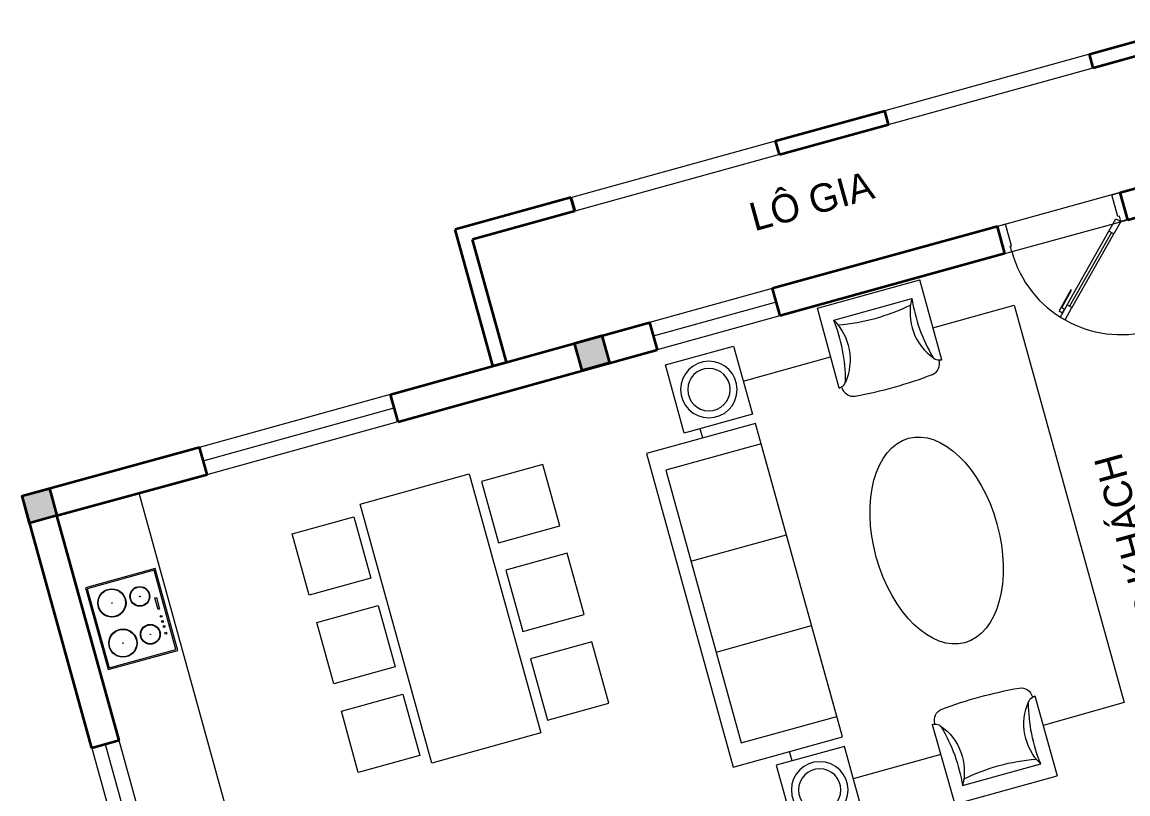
# Model space of a CAD drawing. Header units: metres. Extents: x 568336 to 569219, y 2065964 to 2066430.
# Drawn here: x 568543.12 to 568550.93, y 2066355.99 to 2066361.44 of the extents above; entities that cross this region are included whole.
import ezdxf

# ---------------------------------------------------------------- set-up
doc = ezdxf.new("R2010")
doc.units = ezdxf.units.M
doc.linetypes.add('$AUDIT_BAD_LTYPE2', pattern=[0])
doc.layers.get('0').update_dxf_attribs({"linetype": 'CONTINUOUS'})
for name, color, linetype, lineweight in [('-CONCRETE', 1, 'CONTINUOUS', 35), ('-DIM', 9, 'CONTINUOUS', 13), ('-DOOR', 137, 'CONTINUOUS', 9), ('-FURNITURE', 46, 'CONTINUOUS', 9), ('-HATCH', 8, 'CONTINUOUS', 5), ('-LINE1', 7, 'CONTINUOUS', 18), ('-TEXT', 7, 'CONTINUOUS', 15), ('-WALL', 4, 'CONTINUOUS', 35), ('TEXT25', 2, 'CONTINUOUS', 13)]:
    doc.layers.add(name, color=color, linetype=linetype, lineweight=lineweight)
doc.styles.add('SVN_AVO_thuong', font='')
doc.styles.add('vnavanth', font='', dxfattribs={"width": 0.8})
doc.styles.get('SVN_AVO_thuong').set_extended_font_data('SVN-Avo')
doc.styles.get('vnavanth').set_extended_font_data('.VnAvantH')

# ---------------------------------------------------------------- blocks, each defined once
blk = doc.blocks.new('A$C23F441E4')
at = {"ltscale": 3}
blk.add_lwpolyline([(-300, -0.0002277038292959332), (-300, -510.0002277038293), (300, -510.0002277038293), (300, -0.0002277038292959332), (-300, -0.0002277038292959332)], dxfattribs=at)
for points in [[(-290, -10.0002277038293), (-290, -500.0002277038293), (290, -500.0002277038293), (290, -10.0002277038293)], [(-99.92361733876169, -45.7805013358593), (-15.01730352267623, -45.7805013358593), (-15.01730352267623, -56.33586340083275), (-99.92361733876169, -56.33586340083275)]]:
    blk.add_lwpolyline(points, close=True, dxfattribs=at)
for centre, radius in [((36.90287313051522, -47.90127239702269), 6.597286366527707), ((74.40287313051522, -47.90127239702269), 6.597286366527707), ((111.9028731305152, -47.90127239702269), 6.597286366527707), ((160.4028731305152, -47.90127239702269), 6.597286366527707), ((-139, -156.0002277038293), 70), ((-139, -156.0002277038293), 67), ((-139, -156.0002277038293), 2), ((139, -156.0002277038293), 70), ((139, -156.0002277038293), 67), ((139, -156.0002277038293), 2), ((-147.0336941294372, -358.653199238237), 100), ((-147.0336941294372, -358.653199238237), 97), ((147.0336941294372, -358.653199238237), 100), ((147.0336941294372, -358.653199238237), 97), ((-147.0336941294372, -358.653199238237), 2), ((147.0336941294372, -358.653199238237), 2)]:
    blk.add_circle(centre, radius, dxfattribs=at)
blk = doc.blocks.new('ghe11asdsdsdsd')
at = {"layer": '-FURNITURE', "ltscale": 5}
for p, q in [((-454.1512245237245, 641.9073886275291), (-454.093361600535, -60.42008052262099)), ((446.9845405295782, 642.5119281820953), (445.2090906954836, -59.49456913078757)), ((339.4434767446655, 74.7769195077999), (-347.9447826922697, 73.86721415390639)), ((445.2090906954836, -59.49456913078757), (-454.093361600535, -60.42008052262099))]:
    blk.add_line(p, q, dxfattribs=at)
for centre, radius, start, end in [((13.76703277978231, -3057.035900902003), 3815.794779152998, 85.15051378916075, 95.37323135559144), ((-329.6609394550032, 640.4347183164282), 102.5030657496747, 97.790878171796, 180.4720192216976), ((322.4963123202615, 643.5363927781655), 102.5030657496747, 359.5521671507362, 82.23330821456577), ((-556.8192392717756, 172.0380743239075), 480.9551723817158, 73.62802494144414, 77.67439557183955), ((-435.3449582978792, 585.5188594441861), 49.99999999999999, 17.29045382422632, 73.62802494144414), ((-752.7215750947944, 311.3200961878028), 469.2846926992153, 329.6029749418909, 39.82713105222346), ((-1717.077797784907, 235.4868877488407), 1378.639231958857, 353.2676599931669, 15.34770349738529), ((744.7327549548354, 311.2790322922665), 469.2468948897888, 140.0381535895592, 210.2652298418676), ((1708.833027020766, 233.2264510887835), 1378.526022415482, 164.5192846221356, 186.6002375866197), ((428.017340289487, 586.1773279104382), 49.99999999999999, 106.2083736517696, 162.5459446768903), ((548.310481298744, 172.35137315467), 480.9551723817158, 102.1620030057203, 106.2083736517696), ((-1.445652381749824, -1576.057105405802), 1730.279692069412, 79.6029490361376, 100.5814174655623)]:
    blk.add_arc(centre, radius, start, end, dxfattribs=at)
blk = doc.blocks.new('GHE600')
at = {"layer": '-FURNITURE'}
for p, q in [((269949.5421851056, 8709.741290517763), (270649.5421851056, 8709.74129051782)), ((269949.5421851289, 8043.074623851076), (270649.5421851289, 8043.074623851135))]:
    blk.add_line(p, q, dxfattribs=at)
for points in [[(270145.5337149384, 9594.84705863762), (270145.5337150262, 10094.84705863762), (270645.5337150262, 10094.84705854984), (270645.5337149384, 9594.847058549843)], [(269849.5421851288, 9526.40795718442), (270649.5421851288, 9526.407957184478), (270649.5421851639, 7226.407957184478), (269849.5421851639, 7226.40795718442)], [(269949.5421851288, 9376.40795718442), (270649.5421851288, 9376.407957184478), (270649.5421851639, 7376.407957184478), (269949.5421851639, 7376.40795718442)], [(270145.5337145109, 7157.96885590817), (270145.5337144231, 6657.96885590817), (270645.5337144231, 6657.968855820392), (270645.5337145109, 7157.968855820392)]]:
    blk.add_lwpolyline(points, close=True, dxfattribs=at)
at = {"layer": '-FURNITURE', "elevation": -1.348764000838661e-08}
for points in [[(271286.9253059005, 9830.321753277356), (270645.53371498, 9832.18215255058)], [(272037.8126997925, 6909.345592938189), (272633.6221192031, 6907.537773812626), (272633.6585346201, 9823.095600669185), (272037.874818299, 9826.334833337169)], [(270262.0588059474, 9594.847058617102), (270262.0583521723, 9526.40795718442)], [(270262.0260181179, 7226.40795718439), (270262.0255643428, 7157.968855887651)], [(270645.5337144685, 6916.624135324557), (271286.6504318018, 6913.272511655086)]]:
    blk.add_lwpolyline(points, dxfattribs=at)
at = {"layer": '-FURNITURE'}
for centre, radius in [((270395.5337149822, 9844.847058593674), 200), ((270395.5337149822, 9844.847058593674), 150), ((270395.5337144671, 6907.968855864223), 200), ((270395.5337144671, 6907.968855864223), 150)]:
    blk.add_circle(centre, radius, dxfattribs=at)
at = {"layer": '-FURNITURE', "extrusion": (0, 0, -1)}
blk.add_ellipse((271661.9002663364, 8365.294462872116), major_axis=(3.669220623812561e-13, 749.5763598198391), ratio=0.5899940615450746, dxfattribs=at)
at = {"layer": '-FURNITURE', "zscale": 0.83397927038413}
for p, xscale, yscale, rotation in [((271659.4476334748, 10145.29901697894, -5.948631914765009e-09), 0.83397927038413, 0.83397927038413, 179.9447021404027), ((271659.4476334748, 6607.516897389956, -5.948631914765009e-09), -0.8339792703841301, 0.8339792703841301, 0.05529785959737722)]:
    blk.add_blockref('ghe11asdsdsdsd', p, dxfattribs=dict(at, xscale=xscale, yscale=yscale, rotation=rotation))
blk = doc.blocks.new('*U174')
at = {"linetype": '$AUDIT_BAD_LTYPE2'}
for p, q in [((134.8528137423857, 56.56854249492379), (559.116882454313, 480.832611206851)), ((573.2590180780439, 466.69047558312), (148.9949493661167, 42.42640687119284))]:
    blk.add_line(p, q, dxfattribs=at)
for points in [[(544.974746830582, 494.9747468305819), (573.2590180780439, 466.69047558312), (643.9696961966987, 537.4011537017748), (615.6854249492368, 565.6854249492367), (544.974746830582, 494.9747468305819)], [(547.0295477225062, 497.0295477225062), (120.7106781186548, 70.71067811865474)], [(120.7106781186548, 70.71067811865474), (148.9949493661167, 42.42640687119284), (78.2842712474619, -28.2842712474619), (50, 0), (120.7106781186548, 70.71067811865474)]]:
    blk.add_lwpolyline(points)
for points in [[(518.6601255723684, 372.1119246041146), (638.5991009923586, 492.0509000241046), (618.6092717556935, 512.0407292607696), (598.6194425190491, 492.0509000241252), (614.6113059083771, 476.0590366347973), (514.6621597250313, 376.1098904514517)], [(0, 0), (50, 0), (50, -40), (60, -40), (60, -199.3588634537518), (0, -199.3588634537518)], [(899.9999999999982, 1.3252863207713e-28), (849.9999999999982, 1.3252863207713e-28), (849.9999999999982, -40.00000000000001), (839.9999999999982, -40.00000000000001), (839.9999999999982, -199.3588634537518), (899.9999999999982, -199.3588634537518)]]:
    blk.add_lwpolyline(points, close=True)
at = {"linetype": '$AUDIT_BAD_LTYPE2', "ltscale": 0.3}
blk.add_arc((50, 0), 799.9999999999982, 0, 90, dxfattribs=at)
blk = doc.blocks.new('A$C18251349')
at = {"layer": '-LINE1'}
for points in [[(899.9698889118445, 4649.999350743368), (999.8064622648526, 4649.999350743368), (999.8064622648526, 3150.000784432457), (899.9698889118445, 3150.000784432457)], [(999.8064622648526, 2350.000784432457), (899.8064622648526, 2350.000784432457), (899.8064622648526, 850.0007844324573), (999.8064622648526, 850.0007844324573)]]:
    blk.add_lwpolyline(points, close=True, dxfattribs=at)
at = {"layer": '-WALL'}
for p, q in [((0.004909113922622055, 5500.000784432457), (1000.006230624509, 5500.000784432457)), ((0.004909113922622055, 5500.000784432457), (0.004909113922622055, 5400.000784432456)), ((999.9698890817235, 4650.000784432457), (1000.006230624509, 5500.000784432457)), ((0.0002397763018961996, 5400.000784432457), (900.0013849787356, 5400.000784432457)), ((899.9698889118445, 4649.999350743368), (900.0013849787356, 5400.000784432457)), ((899.9698889118445, 4649.999350743368), (999.9698888226703, 4649.994681405777)), ((999.9698890817235, 4650.000784432457), (909.9729728006059, 4650.005189332122)), ((899.8064622648526, 3150.000784432457), (999.8064622648526, 3150.000784432457)), ((899.8064622648526, 3150.000784432457), (899.8064622648526, 2350.000784432457)), ((999.8064622648526, 3150.000784432457), (999.8064622648526, 2350.000784432457)), ((899.8064622648526, 2350.000784432457), (999.8064622648526, 2350.000784432457)), ((899.8064622648526, 850.0007844324573), (999.8064622648526, 850.0007844324573)), ((899.8064622648526, 850.0007844324573), (899.8064622648526, 100.0183032938512)), ((999.8064622648526, 850.0007844324573), (999.8064622648526, 0.0007844324572943151)), ((899.8064622648526, 100.0183032938512), (0.004909113922622055, 100.1600033289023)), ((0.004909113922622055, 100.1600033289023), (0.004909113922622055, 0.160002526070457)), ((0.004909113922622055, 0.160002526070457), (999.8064622648526, 0.0007844324572943151))]:
    blk.add_line(p, q, dxfattribs=at)
blk = doc.blocks.new('A$C2896516a')
for points in [[(75, 1385.934425984509), (525, 1385.934425905347), (525.0000000782311, 1835.934425905347), (75.0000000782311, 1835.934425984509), (75, 1385.934425984509)], [(725, 1385.934425870422), (1175, 1385.934425792191), (1175.000000078231, 1835.934425792191), (725.0000000782311, 1835.934425870422), (725, 1385.934425870422)], [(1375, 1385.934425753978), (1825, 1385.934425675747), (1825.000000078231, 1835.934425675747), (1375.000000078231, 1835.934425753978), (1375, 1385.934425753978)], [(75, 450), (525, 450.0000000791624), (525.0000000782311, 7.916241884231567e-08), (75.0000000782311, 0), (75, 450)], [(725, 450.000000114087), (1175, 450.0000001923181), (1175.000000078231, 1.923181116580963e-07), (725.0000000782311, 1.140870153903961e-07), (725, 450.000000114087)], [(1375, 450.0000002305314), (1825, 450.0000003087625), (1825.000000078231, 3.087625373154879e-07), (1375.000000078231, 2.305314410477877e-07), (1375, 450.0000002305314)]]:
    blk.add_lwpolyline(points)
blk.add_lwpolyline([(0, 517.9672129922546), (1900, 517.9672129922546), (1900, 1317.967212992255), (0, 1317.967212992255)], close=True)
blk = doc.blocks.new('A$C5C575821')
at = {"layer": '-CONCRETE'}
h = blk.add_hatch(color=256, dxfattribs=at)
h.dxf.hatch_style = 1
h.paths.add_polyline_path([(-0.00237559899687767, 200.0000000000146), (-0.00237559899687767, 1.455191522836685e-11), (199.9976244010031, 1.455191522836685e-11), (199.9976244010031, 200.0000000000146)])
blk.add_lwpolyline([(-0.00237559899687767, 1.455191522836685e-11), (199.9976244010031, 1.455191522836685e-11), (199.9976244010031, 200.0000000000146), (-0.00237559899687767, 200.0000000000146)], close=True, dxfattribs=at)
blk = doc.blocks.new('M31-T2')
at = {"layer": '-DOOR'}
for p, q in [((201831.7591187954, -955174.1712813377), (201831.7784166336, -956574.1712813377)), ((201931.2931756973, -955174.1712813377), (201931.3124735355, -956574.1712813377)), ((202031.5431160927, -955174.1712810993), (202031.5624136925, -956574.1712810993)), ((201833.2452845573, -959373.1257660389), (201833.2452843189, -958473.1257660389)), ((201933.2452845573, -959373.1257660389), (201933.2452845573, -958473.1257662773)), ((202033.2452845573, -959373.1257660389), (202033.2452845573, -958473.1257660389))]:
    blk.add_line(p, q, dxfattribs=at)
blk.add_lwpolyline([(200182.6776580811, -953874.1263611317), (198583.0424909592, -953874.1263611317), (198583.0424909592, -954074.1263611317), (200182.6776578426, -954074.1263611317)], close=True, dxfattribs=at)
blk.add_lwpolyline([(198583.0424911976, -953974.1263611317), (200182.6776580811, -953974.1263611317)], dxfattribs=at)
at = {"layer": '-FURNITURE'}
blk.add_line((201833.3218111992, -954674.1263597012), (196933.398337841, -954674.1263594627), dxfattribs=at)
at = {"layer": '-HATCH'}
blk.add_lwpolyline([(202033.1496551037, -961023.1257660389), (201833.1496548653, -961023.1257660389), (201833.1496551037, -961923.1257662773), (202033.1496548653, -961923.1257660389)], close=True, dxfattribs=at)
at = {"layer": '-WALL'}
for p, q in [((200182.6776578426, -953874.1263594627), (202033.3218109608, -953874.1263594627)), ((200182.6776578426, -954074.1263611317), (200182.6776580811, -953874.1263611317)), ((202033.3218109608, -953874.1263594627), (202031.0739104748, -955174.1263594627)), ((200182.6776578426, -954074.1263611317), (201833.3218111992, -954074.1263592243)), ((201833.3218111992, -954074.1263592243), (201831.0739104748, -955174.1720163822)), ((201831.1031594276, -955174.1263594627), (202031.1031594276, -955174.1263597012)), ((201830.5082190037, -956574.1263594627), (201833.3218111992, -958473.1257660389)), ((201830.5082190037, -956574.1263594627), (202029.8952803612, -956574.1263594627)), ((202029.8952803612, -956574.1263594627), (202033.2452845573, -958473.1257660389)), ((202033.2452845573, -958473.1257660389), (201833.3218111992, -958473.1257660389)), ((201833.2452845573, -961023.1257660389), (201833.2452845573, -959373.1257660389)), ((202033.2452845573, -959373.1257660389), (201833.2452845573, -959373.1257660389)), ((202033.2452845573, -961023.1257660389), (202033.2452845573, -959373.1257660389)), ((201833.2452845573, -961023.1257660389, -1.348764000838649e-08), (202033.2452845573, -961023.1257660389, -1.348764000838649e-08)), ((201833.2452845573, -961923.1257662773), (201833.2452843189, -962624.1263592243)), ((201833.2452845573, -961923.1257662773, -1.348764000838649e-08), (202033.3218111992, -961923.1257660389, -1.348248116292704e-08)), ((202033.3218111992, -961923.1257660389), (202033.3218111992, -964932.7889721394))]:
    blk.add_line(p, q, dxfattribs=at)
at = {"layer": '-DOOR', "xscale": -1, "rotation": 90}
blk.add_blockref('GHE600', (208372.42410326, -688355.7328584194), dxfattribs=at)
at = {"layer": '-DOOR', "rotation": 90}
blk.add_blockref('*U174', (201833.7907915115, -961923.1257662773, -1.348764000838661e-08), dxfattribs=at)
at = {"layer": '-FURNITURE', "rotation": 180}
blk.add_blockref('A$C23F441E4', (200987.6167612076, -954642.2426466942), dxfattribs=at)
at = {"layer": '-FURNITURE', "xscale": -1}
blk.add_blockref('A$C2896516a', (201341.3146255016, -957478.5786280632), dxfattribs=at)
at = {"layer": '-WALL', "xscale": -1}
for p in [(202033.3194358349, -954074.1263611317), (202033.3194355965, -958124.1263608932)]:
    blk.add_blockref('A$C5C575821', p, dxfattribs=at)
at = {"layer": '-WALL'}
blk.add_blockref('A$C18251349', (202033.3169019222, -962823.93896842), dxfattribs=at)
at = {"layer": '-TEXT', "color": 2, "style": 'vnavanth'}
blk.add_text('p.kh¸ch', height=199.9591899200177, rotation=1.598264265782983e-06, dxfattribs=at).set_placement((199080.5208289623, -961440.6193983555, -1.348764000838661e-08))
at = {"layer": 'TEXT25', "style": 'SVN_AVO_thuong'}
blk.add_text('LÔ GIA', height=200, rotation=270.0000015982642, dxfattribs=at).set_placement((202456.2489719391, -959359.1790053844))

msp = doc.modelspace()

# ---------------------------------------------------------------- block references
at = {"layer": '-DIM', "xscale": 0.001, "yscale": 0.001, "zscale": 0.001, "rotation": 105.4590240828616}
msp.add_blockref('M31-T2', (567677.6031633979, 2065909.114635424), dxfattribs=at)

doc.saveas('drawing.dxf')
